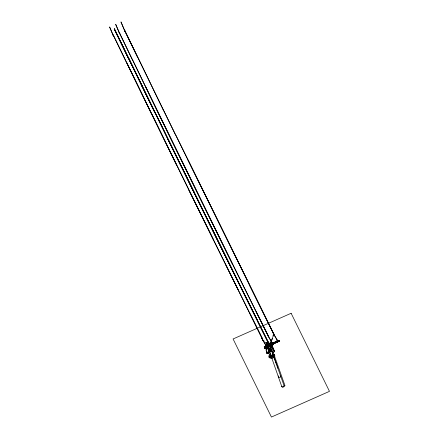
<?xml version="1.0" encoding="UTF-8"?>
<svg xmlns="http://www.w3.org/2000/svg" width="439" height="439" viewBox="0 0 439 439"><rect width="100%" height="100%" fill="white"/><g stroke="black" fill="none" stroke-linecap="round" stroke-linejoin="round"><path stroke-width="0.66" d="M265.584 345.806L265.65 345.295L266.023 345.603M266.045 345.542L262.335 339.336L262.522 339.089L262.763 339.27L262.346 339.347L265.897 345.317M266.111 345.477L265.968 345.767M268.833 343.682A1.043 0.845 -19.5 0 1 267.554 344.385C267.313 344.818 267.642 343.88 267.658 344.406M266.725 343.616A1.158 0.938 -19.5 0 0 267.521 344.478C267.861 344.544 267.806 344.642 267.367 344.061A1.158 0.938 -19.5 0 1 266.874 342.557A1.158 0.938 -19.5 0 1 268.756 342.629A1.158 0.938 -19.5 0 1 267.664 344.072L267.719 344.67L267.521 344.439M267.845 344.478L267.653 344.9L267.56 344.593M271.807 343.051L271.681 342.716L271.878 343.079M267.516 344.066L267.433 344.637L267.675 344.33M268.438 336.636L271.96 342.667M273.722 334.315L277.239 340.329M267.472 344.599L267.592 344.878L267.823 344.461A1.158 0.938 -19.5 0 0 268.992 343.446A1.158 0.938 -19.5 0 0 267.911 342.574M267.56 344.33L267.664 344.072M266.478 350.179L266.901 348.434M261.957 338.304L262.248 338.096L261.995 338.343M262.33 338.913C261.463 338.518 262.687 339.32 262.407 338.54M262.445 338.65L262.484 338.831M268.081 336.027C268.728 335.994 267.96 335.95 268.427 336.219M268.234 335.484L267.839 335.621L268.152 335.412M268.772 336.576L268.383 336.367L268.558 336.746M273.129 333.267L273.42 333.064L273.365 333.344M273.376 333.821L273.733 333.475L273.7 333.881M273.376 333.799L273.749 333.596M274.051 334.238L273.738 333.991L273.678 334.403M266.347 350.031L266.517 349.203M266.572 350.081L267.005 348.489M266.144 349.861L266.281 349.203M269.738 345.784L272.175 344.708L269.755 345.691M266.61 352.627L266.506 351.403L266.857 352.577M268.926 349.729L269.436 349.762L274.018 343.276L273.332 343.073L268.822 349.724L273.53 343.183L274.018 343.276M273.508 343.243L268.822 349.724M114.244 29.122L114.552 29.012L114.261 29.166L128.627 58.771M266.539 349.422L266.775 348.632M266.758 349.471L266.989 348.709M266.885 349.373L267.142 348.517M271.028 357.758L270.836 358.394L271.412 356.369M272.877 336.34L273.393 334.737M273.091 336.373L273.568 334.886M265.529 346.108C265.244 347.205 267.313 346.305 266.221 345.8M277.009 340.379L277.316 340.741L277.525 340.329M113.339 35.06C114.052 35.603 112.214 35.356 113.531 35.065M113.739 35.85L113.416 35.927M119.046 32.579L119.584 32.524L119.161 32.47M119.649 32.98C120.39 33.271 118.623 33.029 119.682 33.304M119.446 33.309L119.748 33.095M119.655 33.781L119.918 33.852M124.66 30.741L124.742 30.845M124.714 30.829L124.885 31.01M124.934 31.443L125.247 31.306L125.088 31.537M272.504 337.761L270.128 343.913M272.718 337.81L270.325 344.011M269.305 345.279L269.244 345.164A1.306 1.059 -19.5 0 1 269.014 345.416M273.294 343.413L273.376 343.748M273.261 343.666L273.294 343.583M273.47 343.583L273.31 343.336M109.679 27.026L113.136 35.224M119.238 32.601L115.671 24.31L119.172 32.546L119.457 32.404M113.158 35.29L113.46 35.087M120.95 22.043L124.495 30.275L121.06 21.977M268.586 336.614L271.999 342.618M273.865 334.277L277.382 340.28M266.144 349.378L266.44 348.742M266.297 349.395L266.632 348.681M270.106 357.406L269.804 358.015L271.115 356.205M262.006 338.716L262.39 338.458M262.121 338.76L262.555 338.699L262.242 338.787M270.023 345.745L244.874 295.332M269.31 345.109L269.546 345.23M269.359 344.988L269.294 345.147M273.129 343.572L273.261 343.918M268.152 345.806L268.086 345.712A1.306 1.059 -19.5 0 1 267.077 344.33L266.44 343.572L267.077 344.33M268.251 345.712L268.229 345.515M268.75 345.504L268.838 345.23L268.778 345.553M268.877 345.438L268.778 345.284M268.882 343.452A1.043 0.845 -19.5 0 0 268.855 343.232A1.306 1.059 -19.5 0 1 269.151 344.631A1.306 1.059 -19.5 0 1 267.472 345.175A1.306 1.059 -19.5 0 1 266.907 343.852C266.95 343.786 266.007 343.913 267.164 344.203L266.533 343.539L266.95 344.105M266.588 343.644L266.797 344.22L267.082 343.594M266.649 344.077L266.671 343.671M265.749 346.135L265.886 346.601M267.708 347.364L268.3 347.452L268.47 347.929L267.708 347.364L268.174 347.946L268.328 347.534L267.955 347.809M270.594 347.606A1.306 1.059 -19.5 0 1 269.705 349.417A1.306 1.059 -19.5 0 1 268.383 348.061L267.894 347.375M268.02 347.918L268.306 347.469L265.211 348.791L264.969 348.286L268.097 346.986M271.966 343.38L272.301 343.847L272.405 343.238M277.327 340.187L277.025 340.669M277.245 341.043L277.673 341.482L277.684 340.9M266.956 343.737L266.566 344.033M266.901 343.671L266.78 344.198M266.802 344.099L267.066 343.929L266.654 343.808M267.055 344.044L266.879 344.171M267.867 347.573L268.256 347.836M270.424 347.128A1.306 1.059 -19.5 0 1 269.535 348.945A1.306 1.059 -19.5 0 1 268.218 347.584L267.878 347.754M268.174 347.946L268.295 347.584M113.449 35.691L113.46 36.042M113.438 35.718L113.761 35.746M232.204 263.669L170.661 138.532L119.913 33.852M124.435 30.137C123.82 30.999 125.581 29.852 124.424 30.159M124.714 30.873L125 30.67L124.66 30.982M268.75 349.565L269.365 349.603L273.947 343.117M269.365 349.757L273.947 343.271M269.239 351.76L267.977 353.093L266.819 352.978M269.458 351.804L267.592 353.373L266.736 352.325M269.672 351.941L268.136 353.499L269.573 352.413M266.692 344.006L266.824 343.671M262.731 339.309L262.473 338.979L262.517 339.407M269.167 350.964L268.372 350.662L268.97 350.388L269.167 350.964A1.235 0.999 -19.5 0 0 271.132 351.107A1.235 0.999 -19.5 0 0 270.781 349.477M273.217 354.997A1.235 0.999 -19.5 0 1 270.885 355.744L270.248 355.892L270.847 355.617L271.044 356.194A1.235 0.999 -19.5 0 0 272.614 356.594A1.235 0.999 -19.5 0 0 273.299 355.195M269.749 352.577C269.091 353.916 266.802 354.3 266.506 352.517M269.019 357.264L269.486 356.792M113.888 36.536L113.888 36.525M124.385 30.17L124.654 30.071M266.259 346.525L266.27 346.025M271.922 343.155C270.984 344.319 273.645 343.819 272.443 343.046M272.092 342.991L272.312 342.656M272.191 343.013L272.334 342.722L271.884 342.574M277.201 340.818C276.257 341.981 278.924 341.482 277.722 340.708M268.448 352.418L267.861 352.896L267.011 352.863M268.75 336.642L268.448 336.779M269.025 357.275L269.546 356.885M265.968 350.58L266.034 350.574M265.974 345.756L265.557 345.795M272.196 343.002L271.856 343.073M271.96 350.311L271.725 350.805L284.22 386.09M269.244 356.04L268.706 356.342L269.283 356.15M273.486 333.651L273.481 333.936M273.409 333.953L273.722 333.876M269.069 352.396L267.016 352.726L266.281 352.33M109.613 27.07L113.119 35.307M264.465 347.441L264.234 346.865L278.858 340.379L279.105 340.884L264.443 347.309M264.234 346.865L278.869 340.39M264.3 347.013L278.913 340.488L264.283 346.964M264.404 347.238L279.056 340.785L264.426 347.37M264.503 347.523L279.133 341.048L278.99 340.675L264.366 347.156L264.58 347.693L279.193 341.169L264.536 347.584M264.388 347.304L264.635 347.814L279.264 341.328L279.023 340.845M267.867 346.497L264.81 347.842L265.013 348.275L268.07 346.914M269.689 345.685L272.131 344.61L272.531 345.564L269.48 346.903M267.905 346.596L264.909 348.072L267.988 346.783M264.876 347.995L267.927 346.645M269.787 345.91L272.257 344.895M264.98 348.215L268.031 346.865M269.859 346.058L272.295 344.977M269.886 346.119L272.339 345.049M269.93 346.184L272.367 345.098M267.483 347.342L264.975 348.303M269.919 346.261L272.356 345.18M267.554 347.485L265.085 348.5L264.942 348.132M269.958 346.344L272.454 345.389L270.034 346.514M270.018 346.464L272.454 345.389M271.088 347.254L272.339 346.7L273.766 349.696M272.46 346.98L273.673 349.439M272.41 347.073L273.47 349.323M272.581 352.572L271.653 349.949L273.557 349.043L274.452 351.738L272.581 352.572L270.836 348.577M273.382 349.334L274.002 350.964M274.238 351.436L272.701 347.847M274.331 351.458L273.492 349.082M270.183 352.347L268.059 352.967L266.407 352.259M124.802 31.037L124.928 30.642M274.079 354.514L274.66 354.328M268.597 350.574L269.008 350.514A1.235 0.999 -19.5 0 0 270.973 350.657A1.235 0.999 -19.5 0 0 270.622 349.027M268.756 351.024L268.465 350.915L269.129 350.838M271.006 356.073L270.517 356.292L271.044 356.194M267.592 352.127L268.509 351.842M268.591 352.051L266.78 352.341M268.959 352.166L267.093 352.484L266.44 352.133M269.403 355.156L268.882 355.25L269.403 355.272M274.04 354.41L274.655 354.317M268.377 335.808L268.207 336.269M269.041 352.583L267.197 352.555M277.234 340.214L277.404 340.181M272.164 350.975L271.725 350.805M274.309 355.255L274.962 355.244L274.304 355.146M273.651 334.436L274.057 334.194M268.498 336.757L268.783 336.526M269.897 354.416L269.469 354.328L269.853 354.52M274.172 356.117L274.809 356.314M267.905 347.748L268.262 347.469L268.383 348.061M268.361 347.776L267.922 347.732M268.092 347.578L268.207 347.869L267.993 347.518M267.856 347.441L268.218 347.584M266.638 343.721L267.033 343.978M266.775 343.748L266.967 344.039L266.709 343.819M274.199 356.007L274.814 356.303M270.517 356.292L270.248 355.892M273.684 356.852L274.227 357.236L273.749 356.764M264.124 341.125L263.071 340.088M264.015 341.322L262.818 340.137M270.726 353.829L270.468 353.571L270.633 353.889M265.134 342.244L266.33 343.507M272.849 357.472L273.212 358.015L272.948 357.412M273.376 343.331L273.524 343.649M244.369 287.836L256.244 311.849M256.299 311.811L268.136 335.511M256.222 311.844L268.081 335.55M267.999 335.588L220.137 239.129M268.042 345.597L268.174 345.872M273.409 333.168L175.578 134.724M273.354 333.201L162.995 109.179M273.272 333.239L249.198 284.691M244.309 287.874L145.545 86.609M245.05 295.343L257.594 320.618M244.957 295.31L257.55 320.739M244.836 295.354L269.052 343.967M244.759 295.442L268.366 342.782M257.303 320.662L268.289 342.782M250.142 313.973L262.149 338.156M262.088 338.189L189.066 190.405M262.012 338.222L189.006 190.444M249.336 284.626L188.024 160.142M219.73 244.166L232.451 269.952M219.621 244.166L245.044 295.458M219.582 244.177L244.984 295.513M219.511 244.221L244.946 295.529M219.456 244.314L244.83 295.551M225.937 265.063L238.07 289.608M220.158 239.129L183.211 164.043M194.104 192.156L219.769 244.265M194.027 192.161L219.692 244.353M193.983 192.172L219.654 244.369M193.912 192.222L219.571 244.391M193.862 192.309L219.478 244.364M213.733 240.342L151.812 114.129M266.511 352.369L266.972 353.335L268.224 353.455L267.521 353.488L266.731 352.473M273.267 349.318L274.452 351.738M181.225 165.849L194.175 192.227M270.759 348.138L271.653 349.949M168.214 139.322L194.126 192.315M194.054 192.364L168.137 139.328L194.011 192.375M168.022 139.388L193.934 192.381M167.972 139.503L180.972 166.041M164.235 139.745L189.088 190.405M176.621 165.196L126.547 62.503M175.441 134.795L137.89 57.482M162.935 109.212L125.214 31.405M183.228 164.043L158.133 112.697M155.165 112.603L168.258 139.454M142.044 85.687L168.203 139.509L141.967 85.693M141.923 85.709L168.082 139.547M141.852 85.753L155.027 112.828M141.802 85.863L154.94 112.807M164.257 139.745L126.624 62.464M151.669 114.2L113.948 36.393M125.131 31.438L137.83 57.514M125.077 31.476L137.753 57.547M158.155 112.697L132.787 60.302M128.885 58.585L142.115 85.759M128.819 58.574L142.06 85.841M114.486 28.974L141.989 85.885M114.409 28.979L141.951 85.901M114.37 28.996L141.874 85.907M114.294 29.04L128.72 58.793M113.871 36.426L126.487 62.536M119.858 33.781L132.649 60.373M268.695 342.612L269.156 343.896A1.18 0.955 -19.5 0 0 268.975 343.786M269.617 345.175L273.069 354.789M273.53 356.067L276.521 364.397M276.982 365.676L277.898 368.239M273.415 349.109L274.029 350.854M272.559 347.008L272.97 348.171M272.339 346.7L272.806 348.204M272.965 351.738L285.01 385.744M281.745 386.479L266.692 343.501M268.619 350.64L268.778 351.09M268.372 350.662L268.481 350.975M270.847 355.617L270.808 355.497A1.235 0.999 -19.5 0 1 271.066 354.717M268.97 350.388L268.931 350.262A1.235 0.999 -19.5 0 1 269.025 349.729M270.495 355.87L270.633 356.259M271.922 357.758L272.07 358.4M272.032 357.747L272.081 358.4M284.115 385.716A1.257 1.015 -19.5 0 1 283.029 386.984A1.301 1.054 -19.5 0 1 281.629 386.232A1.257 1.015 -19.5 0 0 283.029 386.984A1.301 1.054 -19.5 0 0 284.159 385.711M280.658 375.927A1.257 1.015 -19.5 0 1 279.33 377.48A1.257 1.015 -19.5 0 1 278.556 375.899M268.805 343.314A1.18 0.955 -19.5 0 1 268.986 344.659A1.18 0.955 -19.5 0 1 267.362 344.999A1.18 0.955 -19.5 0 1 267.181 343.649M266.907 343.128A1.158 0.938 -19.5 0 1 267.093 342.914M267.104 344.198A1.043 0.845 -19.5 0 1 266.841 343.611M267 343.166A1.043 0.845 -19.5 0 1 267.17 342.974M268.41 342.744A1.043 0.845 -19.5 0 1 268.767 343.035M272.498 354.257A1.235 0.999 -19.5 0 1 272.987 354.531M273.25 355.711A1.114 0.905 -19.5 0 1 271.291 356.342M273.096 355.019A1.114 0.905 -19.5 0 1 271.845 356.172A1.114 0.905 -19.5 0 1 271.011 354.992M272.449 354.35A1.114 0.905 -19.5 0 1 272.69 354.449M269.903 346.837A1.306 1.059 -19.5 0 1 270.188 346.953M270.638 347.886A1.18 0.955 -19.5 0 1 270.622 348.632M270.462 348.868A1.18 0.955 -19.5 0 1 269.387 349.345M268.838 349.203A1.18 0.955 -19.5 0 1 268.416 348.346M270.539 347.65A1.18 0.955 -19.5 0 1 269.815 348.747M269.217 348.868A1.18 0.955 -19.5 0 1 268.487 347.381M269.853 346.942A1.18 0.955 -19.5 0 1 270.111 347.04M268.767 343.583A1.306 1.059 -19.5 0 1 269.425 344.933M269.332 344.154A1.18 0.955 -19.5 0 1 269.31 344.9M267.532 345.477A1.18 0.955 -19.5 0 1 267.11 344.615M269.096 350.448A1.235 0.999 -19.5 0 1 269.348 349.932M271.176 349.817A1.114 0.905 -19.5 0 1 270.133 351.392M269.859 351.359A1.114 0.905 -19.5 0 1 269.277 350.915M269.211 350.448A1.114 0.905 -19.5 0 1 269.294 350.207M270.731 349.57A1.114 0.905 -19.5 0 1 270.978 349.669M270.572 349.12A1.114 0.905 -19.5 0 1 271.137 350.273A1.114 0.905 -19.5 0 1 269.694 350.909A1.114 0.905 -19.5 0 1 269.134 349.757M267.455 343.035L267.96 342.985L267.455 343.035M291.128 313.27L233.082 338.968L271.428 417.05L329.475 391.352L291.128 313.27M267.576 347.545L265.156 348.67L267.592 347.595M267.263 343.935A1.097 0.889 -19.5 0 0 268.767 342.837A1.097 0.889 -19.5 0 0 267.055 342.398A1.097 0.889 -19.5 0 0 267.263 343.935M267.406 343.967A1.043 0.845 -19.5 0 0 268.706 342.81A1.043 0.845 -19.5 0 0 267.022 342.552A1.043 0.845 -19.5 0 0 267.406 343.967"/></g></svg>
